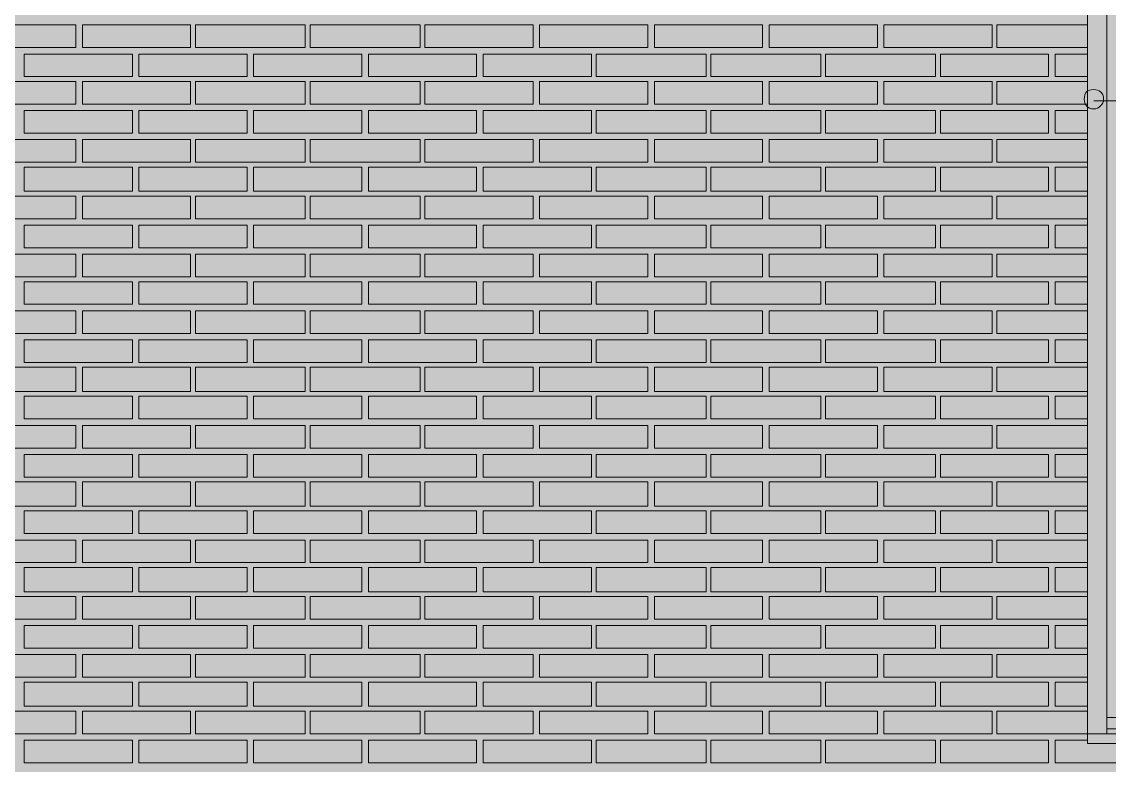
# Model space of a CAD drawing. Header units: millimetres. Extents: x -28928 to 100580, y -22867 to 36490.
# Drawn here: x -173 to 2674, y -4237 to -2289 of the extents above; entities that cross this region are included whole.
import ezdxf

# ---------------------------------------------------------------- set-up
doc = ezdxf.new("R2010")
doc.units = ezdxf.units.MM
doc.layers.add('PDF _Геометрия', color=7, linetype='Continuous', true_color=0x8f8e8d)
doc.layers.add('PDF _Сплошная заливка', color=7, linetype='Continuous', true_color=0xffffff)

msp = doc.modelspace()

# ---------------------------------------------------------------- hatches: boundary and pattern name
at = {"layer": 'PDF _Сплошная заливка', "true_color": 0xdcd6cf, "transparency": 33554559}
h = msp.add_hatch(color=254, dxfattribs=at)
h.paths.add_polyline_path([(-9335.1, -482.4), (-7257.8, -482.4), (-7257.8, -719.3), (-7253.6, -474), (-7245.1, -474), (-7245.1, -719.3), (-7207, -719.3), (-7207, -727.8), (-7164.7, -727.8), (-7164.7, -4713.2), (4931.1, -4713.2), (4931.1, 9028.4), (-9335.1, 9028.4), (-9335.1, 6929.9), (-7274.7, 6929.9), (-7274.7, 4218), (-9335.1, 4218)])
h.paths.add_polyline_path([(-7486.3, -4713.2), (-7486.3, -1163.6), (-9335.1, -1163.6), (-9335.1, -4713.2)])

# ---------------------------------------------------------------- linework, layer by layer
at = {"layer": 'PDF _Геометрия', "color": 7, "lineweight": 9}
for points in [[(2718.4, -1565.5), (2667.6, -1565.5), (2667.6, -2813.6), (2667.6, -1540.1), (2667.6, -1464), (2616.8, -1464), (2616.8, -1540.1), (2616.8, -2813.6), (2616.8, -4087), (2616.8, -4163.2), (2616.8, -1464), (4414.9, -1464)], [(2633.7, -2496.3), (4508, -2496.3)], [(2667.6, -4154.7), (2667.6, -4087), (2667.6, -2813.6), (2667.6, -4112.4), (2718.4, -4112.4)], [(4364.1, -4112.4), (2667.6, -4112.4)], [(4414.9, -4150.5), (4414.9, -4154.7), (4414.9, -4180.1), (2616.8, -4180.1), (2616.8, -4154.7), (2616.8, -4150.5)], [(2616.8, -4154.7), (4414.9, -4154.7)], [(4364.1, -4142), (2667.6, -4142), (4364.1, -4142)], [(4364.1, -4142), (2667.6, -4142)], [(2616.8, -4175.9), (2616.8, -4171.6)]]:
    msp.add_lwpolyline(points, dxfattribs=at)
at = {"layer": 'PDF _Геометрия', "lineweight": 9}
for points in [[(-31.6, -2356.6), (-175.5, -2356.6), (-315.1, -2356.6), (-315.1, -2297.4), (-175.5, -2297.4), (-31.6, -2297.4)], [(268.7, -2356.6), (124.9, -2356.6), (-14.7, -2356.6), (-14.7, -2297.4), (124.9, -2297.4), (268.7, -2297.4)], [(569.1, -2356.6), (425.3, -2356.6), (281.4, -2356.6), (281.4, -2297.4), (425.3, -2297.4), (569.1, -2297.4)], [(869.5, -2356.6), (725.7, -2356.6), (581.8, -2356.6), (581.8, -2297.4), (725.7, -2297.4), (869.5, -2297.4)], [(1165.7, -2356.6), (1026.1, -2356.6), (882.2, -2356.6), (882.2, -2297.4), (1026.1, -2297.4), (1165.7, -2297.4)], [(1466.1, -2356.6), (1326.4, -2356.6), (1182.6, -2356.6), (1182.6, -2297.4), (1326.4, -2297.4), (1466.1, -2297.4)], [(1766.4, -2356.6), (1626.8, -2356.6), (1483, -2356.6), (1483, -2297.4), (1626.8, -2297.4), (1766.4, -2297.4)], [(2066.8, -2356.6), (1923, -2356.6), (1783.4, -2356.6), (1783.4, -2297.4), (1923, -2297.4), (2066.8, -2297.4)], [(2367.2, -2356.6), (2223.4, -2356.6), (2083.7, -2356.6), (2083.7, -2297.4), (2223.4, -2297.4), (2367.2, -2297.4)], [(116.4, -2373.6), (116.4, -2432.8), (-167, -2432.8), (-167, -2373.6)], [(416.8, -2373.6), (416.8, -2432.8), (133.4, -2432.8), (133.4, -2373.6)], [(717.2, -2373.6), (717.2, -2432.8), (433.7, -2432.8), (433.7, -2373.6)], [(1017.6, -2373.6), (1017.6, -2432.8), (734.1, -2432.8), (734.1, -2373.6)], [(1318, -2373.6), (1318, -2432.8), (1034.5, -2432.8), (1034.5, -2373.6)], [(1618.4, -2373.6), (1618.4, -2432.8), (1330.7, -2432.8), (1330.7, -2373.6)], [(1918.7, -2373.6), (1918.7, -2432.8), (1631.1, -2432.8), (1631.1, -2373.6)], [(2219.1, -2373.6), (2219.1, -2432.8), (1931.4, -2432.8), (1931.4, -2373.6)], [(2515.3, -2373.6), (2515.3, -2432.8), (2231.8, -2432.8), (2231.8, -2373.6)], [(-31.6, -2504.7), (-175.5, -2504.7), (-315.1, -2504.7), (-315.1, -2445.5), (-175.5, -2445.5), (-31.6, -2445.5)], [(268.7, -2504.7), (124.9, -2504.7), (-14.7, -2504.7), (-14.7, -2445.5), (124.9, -2445.5), (268.7, -2445.5)], [(569.1, -2504.7), (425.3, -2504.7), (281.4, -2504.7), (281.4, -2445.5), (425.3, -2445.5), (569.1, -2445.5)], [(869.5, -2504.7), (725.7, -2504.7), (581.8, -2504.7), (581.8, -2445.5), (725.7, -2445.5), (869.5, -2445.5)], [(1165.7, -2504.7), (1026.1, -2504.7), (882.2, -2504.7), (882.2, -2445.5), (1026.1, -2445.5), (1165.7, -2445.5)], [(1466.1, -2504.7), (1326.4, -2504.7), (1182.6, -2504.7), (1182.6, -2445.5), (1326.4, -2445.5), (1466.1, -2445.5)], [(1766.4, -2504.7), (1626.8, -2504.7), (1483, -2504.7), (1483, -2445.5), (1626.8, -2445.5), (1766.4, -2445.5)], [(2066.8, -2504.7), (1923, -2504.7), (1783.4, -2504.7), (1783.4, -2445.5), (1923, -2445.5), (2066.8, -2445.5)], [(2367.2, -2504.7), (2223.4, -2504.7), (2083.7, -2504.7), (2083.7, -2445.5), (2223.4, -2445.5), (2367.2, -2445.5)], [(116.4, -2521.6), (116.4, -2580.9), (-167, -2580.9), (-167, -2521.6)], [(416.8, -2521.6), (416.8, -2580.9), (133.4, -2580.9), (133.4, -2521.6)], [(717.2, -2521.6), (717.2, -2580.9), (433.7, -2580.9), (433.7, -2521.6)], [(1017.6, -2521.6), (1017.6, -2580.9), (734.1, -2580.9), (734.1, -2521.6)], [(1318, -2521.6), (1318, -2580.9), (1034.5, -2580.9), (1034.5, -2521.6)], [(1618.4, -2521.6), (1618.4, -2580.9), (1330.7, -2580.9), (1330.7, -2521.6)], [(1918.7, -2521.6), (1918.7, -2580.9), (1631.1, -2580.9), (1631.1, -2521.6)], [(2219.1, -2521.6), (2219.1, -2580.9), (1931.4, -2580.9), (1931.4, -2521.6)], [(2515.3, -2521.6), (2515.3, -2580.9), (2231.8, -2580.9), (2231.8, -2521.6)], [(-31.6, -2657), (-175.5, -2657), (-315.1, -2657), (-315.1, -2597.8), (-175.5, -2597.8), (-31.6, -2597.8)], [(268.7, -2657), (124.9, -2657), (-14.7, -2657), (-14.7, -2597.8), (124.9, -2597.8), (268.7, -2597.8)], [(569.1, -2657), (425.3, -2657), (281.4, -2657), (281.4, -2597.8), (425.3, -2597.8), (569.1, -2597.8)], [(869.5, -2657), (725.7, -2657), (581.8, -2657), (581.8, -2597.8), (725.7, -2597.8), (869.5, -2597.8)], [(1165.7, -2657), (1026.1, -2657), (882.2, -2657), (882.2, -2597.8), (1026.1, -2597.8), (1165.7, -2597.8)], [(1466.1, -2657), (1326.4, -2657), (1182.6, -2657), (1182.6, -2597.8), (1326.4, -2597.8), (1466.1, -2597.8)], [(1766.4, -2657), (1626.8, -2657), (1483, -2657), (1483, -2597.8), (1626.8, -2597.8), (1766.4, -2597.8)], [(2066.8, -2657), (1923, -2657), (1783.4, -2657), (1783.4, -2597.8), (1923, -2597.8), (2066.8, -2597.8)], [(2367.2, -2657), (2223.4, -2657), (2083.7, -2657), (2083.7, -2597.8), (2223.4, -2597.8), (2367.2, -2597.8)], [(116.4, -2669.7), (116.4, -2733.2), (-167, -2733.2), (-167, -2669.7)], [(416.8, -2669.7), (416.8, -2733.2), (133.4, -2733.2), (133.4, -2669.7)], [(717.2, -2669.7), (717.2, -2733.2), (433.7, -2733.2), (433.7, -2669.7)], [(1017.6, -2669.7), (1017.6, -2733.2), (734.1, -2733.2), (734.1, -2669.7)], [(1318, -2669.7), (1318, -2733.2), (1034.5, -2733.2), (1034.5, -2669.7)], [(1618.4, -2669.7), (1618.4, -2733.2), (1330.7, -2733.2), (1330.7, -2669.7)], [(1918.7, -2669.7), (1918.7, -2733.2), (1631.1, -2733.2), (1631.1, -2669.7)], [(2219.1, -2669.7), (2219.1, -2733.2), (1931.4, -2733.2), (1931.4, -2669.7)], [(2515.3, -2669.7), (2515.3, -2733.2), (2231.8, -2733.2), (2231.8, -2669.7)], [(-31.6, -2805.1), (-175.5, -2805.1), (-315.1, -2805.1), (-315.1, -2745.9), (-175.5, -2745.9), (-31.6, -2745.9)], [(268.7, -2805.1), (124.9, -2805.1), (-14.7, -2805.1), (-14.7, -2745.9), (124.9, -2745.9), (268.7, -2745.9)], [(569.1, -2805.1), (425.3, -2805.1), (281.4, -2805.1), (281.4, -2745.9), (425.3, -2745.9), (569.1, -2745.9)], [(869.5, -2805.1), (725.7, -2805.1), (581.8, -2805.1), (581.8, -2745.9), (725.7, -2745.9), (869.5, -2745.9)], [(1165.7, -2805.1), (1026.1, -2805.1), (882.2, -2805.1), (882.2, -2745.9), (1026.1, -2745.9), (1165.7, -2745.9)], [(1466.1, -2805.1), (1326.4, -2805.1), (1182.6, -2805.1), (1182.6, -2745.9), (1326.4, -2745.9), (1466.1, -2745.9)], [(1766.4, -2805.1), (1626.8, -2805.1), (1483, -2805.1), (1483, -2745.9), (1626.8, -2745.9), (1766.4, -2745.9)], [(2066.8, -2805.1), (1923, -2805.1), (1783.4, -2805.1), (1783.4, -2745.9), (1923, -2745.9), (2066.8, -2745.9)], [(2367.2, -2805.1), (2223.4, -2805.1), (2083.7, -2805.1), (2083.7, -2745.9), (2223.4, -2745.9), (2367.2, -2745.9)], [(116.4, -2822), (116.4, -2881.3), (-167, -2881.3), (-167, -2822)], [(416.8, -2822), (416.8, -2881.3), (133.4, -2881.3), (133.4, -2822)], [(717.2, -2822), (717.2, -2881.3), (433.7, -2881.3), (433.7, -2822)], [(1017.6, -2822), (1017.6, -2881.3), (734.1, -2881.3), (734.1, -2822)], [(1318, -2822), (1318, -2881.3), (1034.5, -2881.3), (1034.5, -2822)], [(1618.4, -2822), (1618.4, -2881.3), (1330.7, -2881.3), (1330.7, -2822)], [(1918.7, -2822), (1918.7, -2881.3), (1631.1, -2881.3), (1631.1, -2822)], [(2219.1, -2822), (2219.1, -2881.3), (1931.4, -2881.3), (1931.4, -2822)], [(2515.3, -2822), (2515.3, -2881.3), (2231.8, -2881.3), (2231.8, -2822)], [(-31.6, -2957.4), (-175.5, -2957.4), (-315.1, -2957.4), (-315.1, -2898.2), (-175.5, -2898.2), (-31.6, -2898.2)], [(268.7, -2957.4), (124.9, -2957.4), (-14.7, -2957.4), (-14.7, -2898.2), (124.9, -2898.2), (268.7, -2898.2)], [(569.1, -2957.4), (425.3, -2957.4), (281.4, -2957.4), (281.4, -2898.2), (425.3, -2898.2), (569.1, -2898.2)], [(869.5, -2957.4), (725.7, -2957.4), (581.8, -2957.4), (581.8, -2898.2), (725.7, -2898.2), (869.5, -2898.2)], [(1165.7, -2957.4), (1026.1, -2957.4), (882.2, -2957.4), (882.2, -2898.2), (1026.1, -2898.2), (1165.7, -2898.2)], [(1466.1, -2957.4), (1326.4, -2957.4), (1182.6, -2957.4), (1182.6, -2898.2), (1326.4, -2898.2), (1466.1, -2898.2)], [(1766.4, -2957.4), (1626.8, -2957.4), (1483, -2957.4), (1483, -2898.2), (1626.8, -2898.2), (1766.4, -2898.2)], [(2066.8, -2957.4), (1923, -2957.4), (1783.4, -2957.4), (1783.4, -2898.2), (1923, -2898.2), (2066.8, -2898.2)], [(2367.2, -2957.4), (2223.4, -2957.4), (2083.7, -2957.4), (2083.7, -2898.2), (2223.4, -2898.2), (2367.2, -2898.2)], [(116.4, -2970.1), (116.4, -3029.3), (-167, -3029.3), (-167, -2970.1)], [(416.8, -2970.1), (416.8, -3029.3), (133.4, -3029.3), (133.4, -2970.1)], [(717.2, -2970.1), (717.2, -3029.3), (433.7, -3029.3), (433.7, -2970.1)], [(1017.6, -2970.1), (1017.6, -3029.3), (734.1, -3029.3), (734.1, -2970.1)], [(1318, -2970.1), (1318, -3029.3), (1034.5, -3029.3), (1034.5, -2970.1)], [(1618.4, -2970.1), (1618.4, -3029.3), (1330.7, -3029.3), (1330.7, -2970.1)], [(1918.7, -2970.1), (1918.7, -3029.3), (1631.1, -3029.3), (1631.1, -2970.1)], [(2219.1, -2970.1), (2219.1, -3029.3), (1931.4, -3029.3), (1931.4, -2970.1)], [(2515.3, -2970.1), (2515.3, -3029.3), (2231.8, -3029.3), (2231.8, -2970.1)], [(-31.6, -3105.5), (-175.5, -3105.5), (-315.1, -3105.5), (-315.1, -3046.3), (-175.5, -3046.3), (-31.6, -3046.3)], [(268.7, -3105.5), (124.9, -3105.5), (-14.7, -3105.5), (-14.7, -3046.3), (124.9, -3046.3), (268.7, -3046.3)], [(569.1, -3105.5), (425.3, -3105.5), (281.4, -3105.5), (281.4, -3046.3), (425.3, -3046.3), (569.1, -3046.3)], [(869.5, -3105.5), (725.7, -3105.5), (581.8, -3105.5), (581.8, -3046.3), (725.7, -3046.3), (869.5, -3046.3)], [(1165.7, -3105.5), (1026.1, -3105.5), (882.2, -3105.5), (882.2, -3046.3), (1026.1, -3046.3), (1165.7, -3046.3)], [(1466.1, -3105.5), (1326.4, -3105.5), (1182.6, -3105.5), (1182.6, -3046.3), (1326.4, -3046.3), (1466.1, -3046.3)], [(1766.4, -3105.5), (1626.8, -3105.5), (1483, -3105.5), (1483, -3046.3), (1626.8, -3046.3), (1766.4, -3046.3)], [(2066.8, -3105.5), (1923, -3105.5), (1783.4, -3105.5), (1783.4, -3046.3), (1923, -3046.3), (2066.8, -3046.3)], [(2367.2, -3105.5), (2223.4, -3105.5), (2083.7, -3105.5), (2083.7, -3046.3), (2223.4, -3046.3), (2367.2, -3046.3)], [(116.4, -3122.4), (116.4, -3181.6), (-167, -3181.6), (-167, -3122.4)], [(416.8, -3122.4), (416.8, -3181.6), (133.4, -3181.6), (133.4, -3122.4)], [(717.2, -3122.4), (717.2, -3181.6), (433.7, -3181.6), (433.7, -3122.4)], [(1017.6, -3122.4), (1017.6, -3181.6), (734.1, -3181.6), (734.1, -3122.4)], [(1318, -3122.4), (1318, -3181.6), (1034.5, -3181.6), (1034.5, -3122.4)], [(1618.4, -3122.4), (1618.4, -3181.6), (1330.7, -3181.6), (1330.7, -3122.4)], [(1918.7, -3122.4), (1918.7, -3181.6), (1631.1, -3181.6), (1631.1, -3122.4)], [(2219.1, -3122.4), (2219.1, -3181.6), (1931.4, -3181.6), (1931.4, -3122.4)], [(2515.3, -3122.4), (2515.3, -3181.6), (2231.8, -3181.6), (2231.8, -3122.4)], [(-31.6, -3257.8), (-175.5, -3257.8), (-315.1, -3257.8), (-315.1, -3194.3), (-175.5, -3194.3), (-31.6, -3194.3)], [(268.7, -3257.8), (124.9, -3257.8), (-14.7, -3257.8), (-14.7, -3194.3), (124.9, -3194.3), (268.7, -3194.3)], [(569.1, -3257.8), (425.3, -3257.8), (281.4, -3257.8), (281.4, -3194.3), (425.3, -3194.3), (569.1, -3194.3)], [(869.5, -3257.8), (725.7, -3257.8), (581.8, -3257.8), (581.8, -3194.3), (725.7, -3194.3), (869.5, -3194.3)], [(1165.7, -3257.8), (1026.1, -3257.8), (882.2, -3257.8), (882.2, -3194.3), (1026.1, -3194.3), (1165.7, -3194.3)], [(1466.1, -3257.8), (1326.4, -3257.8), (1182.6, -3257.8), (1182.6, -3194.3), (1326.4, -3194.3), (1466.1, -3194.3)], [(1766.4, -3257.8), (1626.8, -3257.8), (1483, -3257.8), (1483, -3194.3), (1626.8, -3194.3), (1766.4, -3194.3)], [(2066.8, -3257.8), (1923, -3257.8), (1783.4, -3257.8), (1783.4, -3194.3), (1923, -3194.3), (2066.8, -3194.3)], [(2367.2, -3257.8), (2223.4, -3257.8), (2083.7, -3257.8), (2083.7, -3194.3), (2223.4, -3194.3), (2367.2, -3194.3)], [(116.4, -3270.5), (116.4, -3329.7), (-167, -3329.7), (-167, -3270.5)], [(416.8, -3270.5), (416.8, -3329.7), (133.4, -3329.7), (133.4, -3270.5)], [(717.2, -3270.5), (717.2, -3329.7), (433.7, -3329.7), (433.7, -3270.5)], [(1017.6, -3270.5), (1017.6, -3329.7), (734.1, -3329.7), (734.1, -3270.5)], [(1318, -3270.5), (1318, -3329.7), (1034.5, -3329.7), (1034.5, -3270.5)], [(1618.4, -3270.5), (1618.4, -3329.7), (1330.7, -3329.7), (1330.7, -3270.5)], [(1918.7, -3270.5), (1918.7, -3329.7), (1631.1, -3329.7), (1631.1, -3270.5)], [(2219.1, -3270.5), (2219.1, -3329.7), (1931.4, -3329.7), (1931.4, -3270.5)], [(2515.3, -3270.5), (2515.3, -3329.7), (2231.8, -3329.7), (2231.8, -3270.5)], [(-31.6, -3405.9), (-175.5, -3405.9), (-315.1, -3405.9), (-315.1, -3346.6), (-175.5, -3346.6), (-31.6, -3346.6)], [(268.7, -3405.9), (124.9, -3405.9), (-14.7, -3405.9), (-14.7, -3346.6), (124.9, -3346.6), (268.7, -3346.6)], [(569.1, -3405.9), (425.3, -3405.9), (281.4, -3405.9), (281.4, -3346.6), (425.3, -3346.6), (569.1, -3346.6)], [(869.5, -3405.9), (725.7, -3405.9), (581.8, -3405.9), (581.8, -3346.6), (725.7, -3346.6), (869.5, -3346.6)], [(1165.7, -3405.9), (1026.1, -3405.9), (882.2, -3405.9), (882.2, -3346.6), (1026.1, -3346.6), (1165.7, -3346.6)], [(1466.1, -3405.9), (1326.4, -3405.9), (1182.6, -3405.9), (1182.6, -3346.6), (1326.4, -3346.6), (1466.1, -3346.6)], [(1766.4, -3405.9), (1626.8, -3405.9), (1483, -3405.9), (1483, -3346.6), (1626.8, -3346.6), (1766.4, -3346.6)], [(2066.8, -3405.9), (1923, -3405.9), (1783.4, -3405.9), (1783.4, -3346.6), (1923, -3346.6), (2066.8, -3346.6)], [(2367.2, -3405.9), (2223.4, -3405.9), (2083.7, -3405.9), (2083.7, -3346.6), (2223.4, -3346.6), (2367.2, -3346.6)], [(116.4, -3422.8), (116.4, -3482), (-167, -3482), (-167, -3422.8)], [(416.8, -3422.8), (416.8, -3482), (133.4, -3482), (133.4, -3422.8)], [(717.2, -3422.8), (717.2, -3482), (433.7, -3482), (433.7, -3422.8)], [(1017.6, -3422.8), (1017.6, -3482), (734.1, -3482), (734.1, -3422.8)], [(1318, -3422.8), (1318, -3482), (1034.5, -3482), (1034.5, -3422.8)], [(1618.4, -3422.8), (1618.4, -3482), (1330.7, -3482), (1330.7, -3422.8)], [(1918.7, -3422.8), (1918.7, -3482), (1631.1, -3482), (1631.1, -3422.8)], [(2219.1, -3422.8), (2219.1, -3482), (1931.4, -3482), (1931.4, -3422.8)], [(2515.3, -3422.8), (2515.3, -3482), (2231.8, -3482), (2231.8, -3422.8)], [(-31.6, -3558.2), (-175.5, -3558.2), (-315.1, -3558.2), (-315.1, -3494.7), (-175.5, -3494.7), (-31.6, -3494.7)], [(268.7, -3558.2), (124.9, -3558.2), (-14.7, -3558.2), (-14.7, -3494.7), (124.9, -3494.7), (268.7, -3494.7)], [(569.1, -3558.2), (425.3, -3558.2), (281.4, -3558.2), (281.4, -3494.7), (425.3, -3494.7), (569.1, -3494.7)], [(869.5, -3558.2), (725.7, -3558.2), (581.8, -3558.2), (581.8, -3494.7), (725.7, -3494.7), (869.5, -3494.7)], [(1165.7, -3558.2), (1026.1, -3558.2), (882.2, -3558.2), (882.2, -3494.7), (1026.1, -3494.7), (1165.7, -3494.7)], [(1466.1, -3558.2), (1326.4, -3558.2), (1182.6, -3558.2), (1182.6, -3494.7), (1326.4, -3494.7), (1466.1, -3494.7)], [(1766.4, -3558.2), (1626.8, -3558.2), (1483, -3558.2), (1483, -3494.7), (1626.8, -3494.7), (1766.4, -3494.7)], [(2066.8, -3558.2), (1923, -3558.2), (1783.4, -3558.2), (1783.4, -3494.7), (1923, -3494.7), (2066.8, -3494.7)], [(2367.2, -3558.2), (2223.4, -3558.2), (2083.7, -3558.2), (2083.7, -3494.7), (2223.4, -3494.7), (2367.2, -3494.7)], [(116.4, -3570.9), (116.4, -3630.1), (-167, -3630.1), (-167, -3570.9)], [(416.8, -3570.9), (416.8, -3630.1), (133.4, -3630.1), (133.4, -3570.9)], [(717.2, -3570.9), (717.2, -3630.1), (433.7, -3630.1), (433.7, -3570.9)], [(1017.6, -3570.9), (1017.6, -3630.1), (734.1, -3630.1), (734.1, -3570.9)], [(1318, -3570.9), (1318, -3630.1), (1034.5, -3630.1), (1034.5, -3570.9)], [(1618.4, -3570.9), (1618.4, -3630.1), (1330.7, -3630.1), (1330.7, -3570.9)], [(1918.7, -3570.9), (1918.7, -3630.1), (1631.1, -3630.1), (1631.1, -3570.9)], [(2219.1, -3570.9), (2219.1, -3630.1), (1931.4, -3630.1), (1931.4, -3570.9)], [(2515.3, -3570.9), (2515.3, -3630.1), (2231.8, -3630.1), (2231.8, -3570.9)], [(-31.6, -3706.3), (-175.5, -3706.3), (-315.1, -3706.3), (-315.1, -3647), (-175.5, -3647), (-31.6, -3647)], [(268.7, -3706.3), (124.9, -3706.3), (-14.7, -3706.3), (-14.7, -3647), (124.9, -3647), (268.7, -3647)], [(569.1, -3706.3), (425.3, -3706.3), (281.4, -3706.3), (281.4, -3647), (425.3, -3647), (569.1, -3647)], [(869.5, -3706.3), (725.7, -3706.3), (581.8, -3706.3), (581.8, -3647), (725.7, -3647), (869.5, -3647)], [(1165.7, -3706.3), (1026.1, -3706.3), (882.2, -3706.3), (882.2, -3647), (1026.1, -3647), (1165.7, -3647)], [(1466.1, -3706.3), (1326.4, -3706.3), (1182.6, -3706.3), (1182.6, -3647), (1326.4, -3647), (1466.1, -3647)], [(1766.4, -3706.3), (1626.8, -3706.3), (1483, -3706.3), (1483, -3647), (1626.8, -3647), (1766.4, -3647)], [(2066.8, -3706.3), (1923, -3706.3), (1783.4, -3706.3), (1783.4, -3647), (1923, -3647), (2066.8, -3647)], [(2367.2, -3706.3), (2223.4, -3706.3), (2083.7, -3706.3), (2083.7, -3647), (2223.4, -3647), (2367.2, -3647)], [(116.4, -3719), (116.4, -3782.4), (-167, -3782.4), (-167, -3719)], [(416.8, -3719), (416.8, -3782.4), (133.4, -3782.4), (133.4, -3719)], [(717.2, -3719), (717.2, -3782.4), (433.7, -3782.4), (433.7, -3719)], [(1017.6, -3719), (1017.6, -3782.4), (734.1, -3782.4), (734.1, -3719)], [(1318, -3719), (1318, -3782.4), (1034.5, -3782.4), (1034.5, -3719)], [(1618.4, -3719), (1618.4, -3782.4), (1330.7, -3782.4), (1330.7, -3719)], [(1918.7, -3719), (1918.7, -3782.4), (1631.1, -3782.4), (1631.1, -3719)], [(2219.1, -3719), (2219.1, -3782.4), (1931.4, -3782.4), (1931.4, -3719)], [(2515.3, -3719), (2515.3, -3782.4), (2231.8, -3782.4), (2231.8, -3719)], [(-31.6, -3854.3), (-175.5, -3854.3), (-315.1, -3854.3), (-315.1, -3795.1), (-175.5, -3795.1), (-31.6, -3795.1)], [(268.7, -3854.3), (124.9, -3854.3), (-14.7, -3854.3), (-14.7, -3795.1), (124.9, -3795.1), (268.7, -3795.1)], [(569.1, -3854.3), (425.3, -3854.3), (281.4, -3854.3), (281.4, -3795.1), (425.3, -3795.1), (569.1, -3795.1)], [(869.5, -3854.3), (725.7, -3854.3), (581.8, -3854.3), (581.8, -3795.1), (725.7, -3795.1), (869.5, -3795.1)], [(1165.7, -3854.3), (1026.1, -3854.3), (882.2, -3854.3), (882.2, -3795.1), (1026.1, -3795.1), (1165.7, -3795.1)], [(1466.1, -3854.3), (1326.4, -3854.3), (1182.6, -3854.3), (1182.6, -3795.1), (1326.4, -3795.1), (1466.1, -3795.1)], [(1766.4, -3854.3), (1626.8, -3854.3), (1483, -3854.3), (1483, -3795.1), (1626.8, -3795.1), (1766.4, -3795.1)], [(2066.8, -3854.3), (1923, -3854.3), (1783.4, -3854.3), (1783.4, -3795.1), (1923, -3795.1), (2066.8, -3795.1)], [(2367.2, -3854.3), (2223.4, -3854.3), (2083.7, -3854.3), (2083.7, -3795.1), (2223.4, -3795.1), (2367.2, -3795.1)], [(116.4, -3871.3), (116.4, -3930.5), (-167, -3930.5), (-167, -3871.3)], [(416.8, -3871.3), (416.8, -3930.5), (133.4, -3930.5), (133.4, -3871.3)], [(717.2, -3871.3), (717.2, -3930.5), (433.7, -3930.5), (433.7, -3871.3)], [(1017.6, -3871.3), (1017.6, -3930.5), (734.1, -3930.5), (734.1, -3871.3)], [(1318, -3871.3), (1318, -3930.5), (1034.5, -3930.5), (1034.5, -3871.3)], [(1618.4, -3871.3), (1618.4, -3930.5), (1330.7, -3930.5), (1330.7, -3871.3)], [(1918.7, -3871.3), (1918.7, -3930.5), (1631.1, -3930.5), (1631.1, -3871.3)], [(2219.1, -3871.3), (2219.1, -3930.5), (1931.4, -3930.5), (1931.4, -3871.3)], [(2515.3, -3871.3), (2515.3, -3930.5), (2231.8, -3930.5), (2231.8, -3871.3)], [(-31.6, -4006.6), (-175.5, -4006.6), (-315.1, -4006.6), (-315.1, -3947.4), (-175.5, -3947.4), (-31.6, -3947.4)], [(268.7, -4006.6), (124.9, -4006.6), (-14.7, -4006.6), (-14.7, -3947.4), (124.9, -3947.4), (268.7, -3947.4)], [(569.1, -4006.6), (425.3, -4006.6), (281.4, -4006.6), (281.4, -3947.4), (425.3, -3947.4), (569.1, -3947.4)], [(869.5, -4006.6), (725.7, -4006.6), (581.8, -4006.6), (581.8, -3947.4), (725.7, -3947.4), (869.5, -3947.4)], [(1165.7, -4006.6), (1026.1, -4006.6), (882.2, -4006.6), (882.2, -3947.4), (1026.1, -3947.4), (1165.7, -3947.4)], [(1466.1, -4006.6), (1326.4, -4006.6), (1182.6, -4006.6), (1182.6, -3947.4), (1326.4, -3947.4), (1466.1, -3947.4)], [(1766.4, -4006.6), (1626.8, -4006.6), (1483, -4006.6), (1483, -3947.4), (1626.8, -3947.4), (1766.4, -3947.4)], [(2066.8, -4006.6), (1923, -4006.6), (1783.4, -4006.6), (1783.4, -3947.4), (1923, -3947.4), (2066.8, -3947.4)], [(2367.2, -4006.6), (2223.4, -4006.6), (2083.7, -4006.6), (2083.7, -3947.4), (2223.4, -3947.4), (2367.2, -3947.4)], [(116.4, -4019.3), (116.4, -4082.8), (-167, -4082.8), (-167, -4019.3)], [(416.8, -4019.3), (416.8, -4082.8), (133.4, -4082.8), (133.4, -4019.3)], [(717.2, -4019.3), (717.2, -4082.8), (433.7, -4082.8), (433.7, -4019.3)], [(1017.6, -4019.3), (1017.6, -4082.8), (734.1, -4082.8), (734.1, -4019.3)], [(1318, -4019.3), (1318, -4082.8), (1034.5, -4082.8), (1034.5, -4019.3)], [(1618.4, -4019.3), (1618.4, -4082.8), (1330.7, -4082.8), (1330.7, -4019.3)], [(1918.7, -4019.3), (1918.7, -4082.8), (1631.1, -4082.8), (1631.1, -4019.3)], [(2219.1, -4019.3), (2219.1, -4082.8), (1931.4, -4082.8), (1931.4, -4019.3)], [(2515.3, -4019.3), (2515.3, -4082.8), (2231.8, -4082.8), (2231.8, -4019.3)], [(-31.6, -4154.7), (-175.5, -4154.7), (-315.1, -4154.7), (-315.1, -4095.5), (-175.5, -4095.5), (-31.6, -4095.5)], [(268.7, -4154.7), (124.9, -4154.7), (-14.7, -4154.7), (-14.7, -4095.5), (124.9, -4095.5), (268.7, -4095.5)], [(569.1, -4154.7), (425.3, -4154.7), (281.4, -4154.7), (281.4, -4095.5), (425.3, -4095.5), (569.1, -4095.5)], [(869.5, -4154.7), (725.7, -4154.7), (581.8, -4154.7), (581.8, -4095.5), (725.7, -4095.5), (869.5, -4095.5)], [(1165.7, -4154.7), (1026.1, -4154.7), (882.2, -4154.7), (882.2, -4095.5), (1026.1, -4095.5), (1165.7, -4095.5)], [(1466.1, -4154.7), (1326.4, -4154.7), (1182.6, -4154.7), (1182.6, -4095.5), (1326.4, -4095.5), (1466.1, -4095.5)], [(1766.4, -4154.7), (1626.8, -4154.7), (1483, -4154.7), (1483, -4095.5), (1626.8, -4095.5), (1766.4, -4095.5)], [(2066.8, -4154.7), (1923, -4154.7), (1783.4, -4154.7), (1783.4, -4095.5), (1923, -4095.5), (2066.8, -4095.5)], [(2367.2, -4154.7), (2223.4, -4154.7), (2083.7, -4154.7), (2083.7, -4095.5), (2223.4, -4095.5), (2367.2, -4095.5)], [(116.4, -4171.6), (116.4, -4230.9), (-167, -4230.9), (-167, -4171.6)], [(416.8, -4171.6), (416.8, -4230.9), (133.4, -4230.9), (133.4, -4171.6)], [(717.2, -4171.6), (717.2, -4230.9), (433.7, -4230.9), (433.7, -4171.6)], [(1017.6, -4171.6), (1017.6, -4230.9), (734.1, -4230.9), (734.1, -4171.6)], [(1318, -4171.6), (1318, -4230.9), (1034.5, -4230.9), (1034.5, -4171.6)], [(1618.4, -4171.6), (1618.4, -4230.9), (1330.7, -4230.9), (1330.7, -4171.6)], [(1918.7, -4171.6), (1918.7, -4230.9), (1631.1, -4230.9), (1631.1, -4171.6)], [(2219.1, -4171.6), (2219.1, -4230.9), (1931.4, -4230.9), (1931.4, -4171.6)], [(2515.3, -4171.6), (2515.3, -4230.9), (2231.8, -4230.9), (2231.8, -4171.6)]]:
    msp.add_lwpolyline(points, close=True, dxfattribs=at)
for points in [[(2616.8, -2356.6), (2523.7, -2356.6), (2379.9, -2356.6), (2379.9, -2297.4), (2523.7, -2297.4), (2616.8, -2297.4)], [(2616.8, -2432.8), (2532.2, -2432.8), (2532.2, -2373.6), (2616.8, -2373.6)], [(2616.8, -2504.7), (2523.7, -2504.7), (2379.9, -2504.7), (2379.9, -2445.5), (2523.7, -2445.5), (2616.8, -2445.5)], [(2616.8, -2580.9), (2532.2, -2580.9), (2532.2, -2521.6), (2616.8, -2521.6)], [(2616.8, -2657), (2523.7, -2657), (2379.9, -2657), (2379.9, -2597.8), (2523.7, -2597.8), (2616.8, -2597.8)], [(2616.8, -2733.2), (2532.2, -2733.2), (2532.2, -2669.7), (2616.8, -2669.7)], [(2616.8, -2805.1), (2523.7, -2805.1), (2379.9, -2805.1), (2379.9, -2745.9), (2523.7, -2745.9), (2616.8, -2745.9)], [(2616.8, -2881.3), (2532.2, -2881.3), (2532.2, -2822), (2616.8, -2822)], [(2616.8, -2957.4), (2523.7, -2957.4), (2379.9, -2957.4), (2379.9, -2898.2), (2523.7, -2898.2), (2616.8, -2898.2)], [(2616.8, -3029.3), (2532.2, -3029.3), (2532.2, -2970.1), (2616.8, -2970.1)], [(2616.8, -3105.5), (2523.7, -3105.5), (2379.9, -3105.5), (2379.9, -3046.3), (2523.7, -3046.3), (2616.8, -3046.3)], [(2616.8, -3181.6), (2532.2, -3181.6), (2532.2, -3122.4), (2616.8, -3122.4)], [(2616.8, -3257.8), (2523.7, -3257.8), (2379.9, -3257.8), (2379.9, -3194.3), (2523.7, -3194.3), (2616.8, -3194.3)], [(2616.8, -3329.7), (2532.2, -3329.7), (2532.2, -3270.5), (2616.8, -3270.5)], [(2616.8, -3405.9), (2523.7, -3405.9), (2379.9, -3405.9), (2379.9, -3346.6), (2523.7, -3346.6), (2616.8, -3346.6)], [(2616.8, -3482), (2532.2, -3482), (2532.2, -3422.8), (2616.8, -3422.8)], [(2616.8, -3558.2), (2523.7, -3558.2), (2379.9, -3558.2), (2379.9, -3494.7), (2523.7, -3494.7), (2616.8, -3494.7)], [(2616.8, -3630.1), (2532.2, -3630.1), (2532.2, -3570.9), (2616.8, -3570.9)], [(2616.8, -3706.3), (2523.7, -3706.3), (2379.9, -3706.3), (2379.9, -3647), (2523.7, -3647), (2616.8, -3647)], [(2616.8, -3782.4), (2532.2, -3782.4), (2532.2, -3719), (2616.8, -3719)], [(2616.8, -3854.3), (2523.7, -3854.3), (2379.9, -3854.3), (2379.9, -3795.1), (2523.7, -3795.1), (2616.8, -3795.1)], [(2616.8, -3930.5), (2532.2, -3930.5), (2532.2, -3871.3), (2616.8, -3871.3)], [(2616.8, -4006.6), (2523.7, -4006.6), (2379.9, -4006.6), (2379.9, -3947.4), (2523.7, -3947.4), (2616.8, -3947.4)], [(2616.8, -4082.8), (2532.2, -4082.8), (2532.2, -4019.3), (2616.8, -4019.3)], [(2616.8, -4154.7), (2523.7, -4154.7), (2379.9, -4154.7), (2379.9, -4095.5), (2523.7, -4095.5), (2616.8, -4095.5)], [(2815.7, -4180.1), (2815.7, -4230.9), (2532.2, -4230.9), (2532.2, -4171.6), (2616.8, -4171.6)]]:
    msp.add_lwpolyline(points, dxfattribs=at)
at = {"layer": 'PDF _Геометрия', "color": 7, "lineweight": 9}
for points in [[(2608.4, -2492), (2608.4, -2475.1), (2616.8, -2466.6), (2633.7, -2466.6)], [(2608.4, -2492), (2608.4, -2475.1), (2616.8, -2466.6), (2633.7, -2466.6)], [(2633.7, -2466.6), (2646.4, -2466.6), (2659.1, -2475.1), (2659.1, -2492)], [(2633.7, -2466.6), (2646.4, -2466.6), (2659.1, -2475.1), (2659.1, -2492)], [(2633.7, -2517.4), (2616.8, -2517.4), (2608.4, -2504.7), (2608.4, -2492)], [(2633.7, -2517.4), (2616.8, -2517.4), (2608.4, -2504.7), (2608.4, -2492)], [(2659.1, -2492), (2659.1, -2504.7), (2646.4, -2517.4), (2633.7, -2517.4)], [(2659.1, -2492), (2659.1, -2504.7), (2646.4, -2517.4), (2633.7, -2517.4)]]:
    msp.add_open_spline(points, degree=3, dxfattribs=at)

doc.saveas('drawing.dxf')
